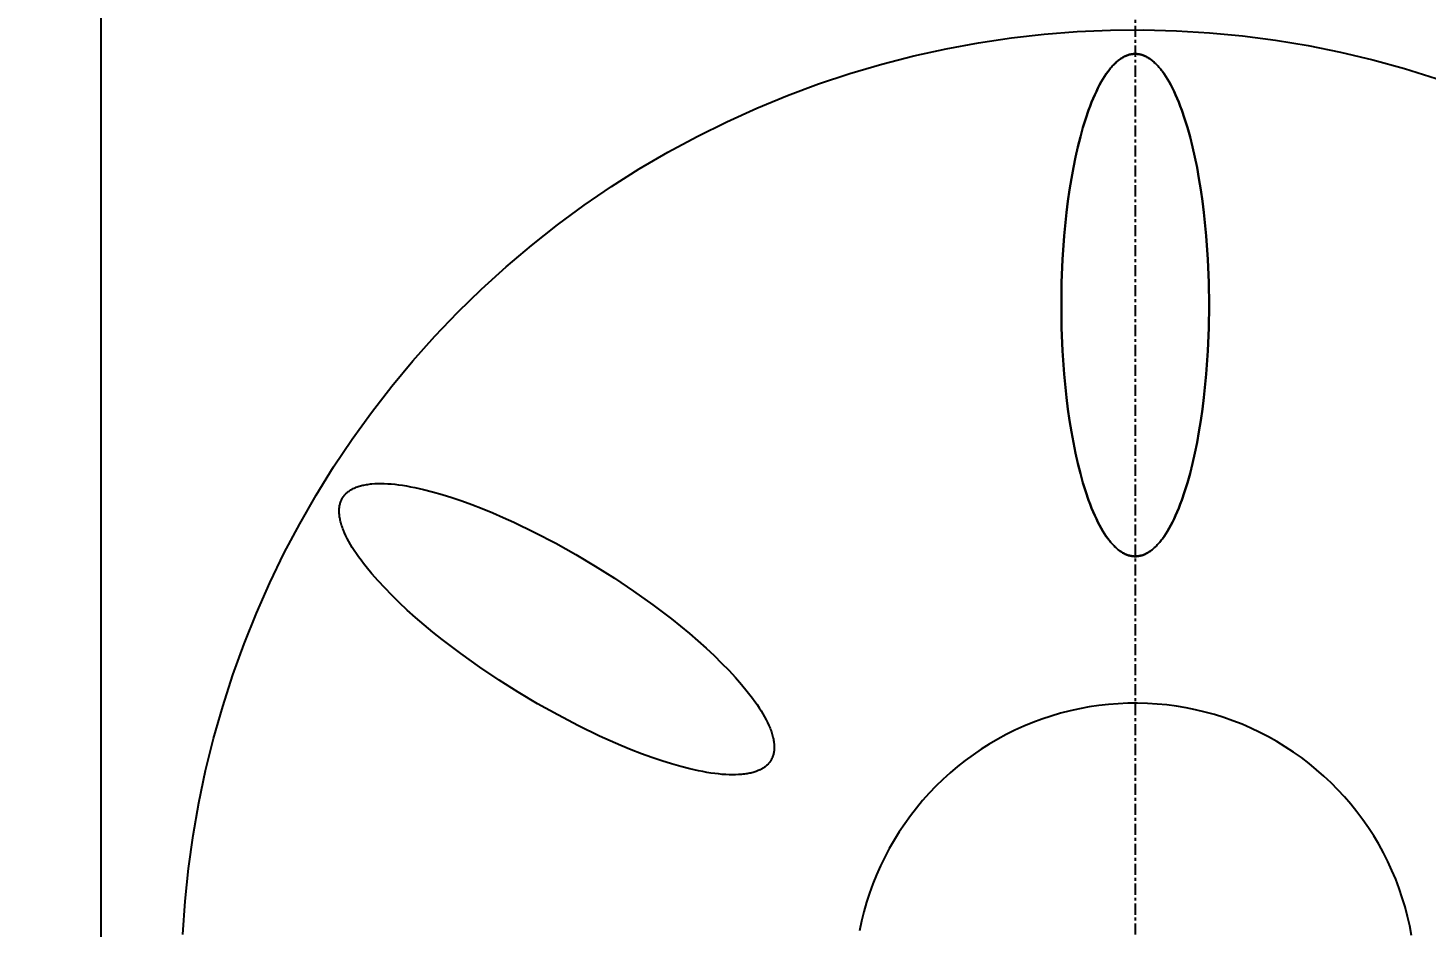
# Model space of a CAD drawing. Header units: millimetres. Extents: x 2219 to 3269, y 1238 to 2723.
# Drawn here: x 2896.67 to 2943.99, y 1683.75 to 1714.17 of the extents above; entities that cross this region are included whole.
import ezdxf

# ---------------------------------------------------------------- set-up
doc = ezdxf.new("R2010")
doc.units = ezdxf.units.MM
doc.linetypes.add('CENTER', pattern=[0.6, 0.375, -0.075, 0.075, -0.075])
for name, color, linetype in [('CEN2', 1, 'Continuous'), ('DIM2', 3, 'Continuous'), ('main', 7, 'Continuous')]:
    doc.layers.add(name, color=color, linetype=linetype)
doc.styles.get("Standard").update_dxf_attribs({"font": 'arial.ttf'})
doc.dimstyles.new('ISO-25', dxfattribs={"dimtxt": 2.5, "dimasz": 2.5, "dimexe": 1.25, "dimexo": 0.625, "dimtad": 1, "dimtxsty": 'Standard', "dimcen": 2.5, "dimadec": 0, "dimazin": 0, "dimtfac": 1, "dimtmove": 0, "dimatfit": 3, "dimfxl": 1, "dimarcsym": 0})

# ---------------------------------------------------------------- blocks, each defined once
blk = doc.blocks.new('*D37')
at = {"layer": 'Defpoints', "color": 0, "transparency": 16777216}
for p in [(2899.15, 1735.823), (2867.06, 1645.823), (2902.15, 1645.823)]:
    blk.add_point(p, dxfattribs=at)
at = {"layer": 'DIM2', "color": 0, "lineweight": -2, "transparency": 16777216}
for p, q in [((2898.525, 1735.823), (2865.81, 1735.823)), ((2867.06, 1723.823), (2867.06, 1657.823)), ((2901.525, 1645.823), (2865.81, 1645.823))]:
    blk.add_line(p, q, dxfattribs=at)
at = {"layer": 'DIM2', "color": 0, "transparency": 16777216}
for points in [[(2865.06, 1723.823), (2869.06, 1723.823), (2867.06, 1735.823)], [(2865.06, 1657.823), (2869.06, 1657.823), (2867.06, 1645.823)]]:
    blk.add_solid(points, dxfattribs=at)
at = {"layer": 'DIM2', "color": 0, "transparency": 16777216, "insert": (2854.401, 1690.823), "char_height": 15, "attachment_point": 5, "rotation": 90}
blk.add_mtext('90', dxfattribs=at)

msp = doc.modelspace()

# ---------------------------------------------------------------- linework, layer by layer
at = {"layer": 'CEN2', "linetype": 'CENTER'}
msp.add_line((2934.15, 1743.942), (2934.15, 1621.343), dxfattribs=at)
at = {"layer": 'main'}
for p, q in [((2899.15, 1648.823), (2899.15, 1735.823)), ((2929.959, 1713.831), (2931.072, 1713.957)), ((2931.072, 1713.957), (2932.19, 1714.044)), ((2932.19, 1714.044), (2933.309, 1714.093)), ((2933.309, 1714.093), (2934.43, 1714.103)), ((2934.43, 1714.103), (2935.55, 1714.074)), ((2935.55, 1714.074), (2936.668, 1714.006)), ((2936.668, 1714.006), (2937.784, 1713.899)), ((2927.749, 1713.463), (2928.851, 1713.666)), ((2928.851, 1713.666), (2929.959, 1713.831)), ((2937.784, 1713.899), (2938.895, 1713.753)), ((2938.895, 1713.753), (2940, 1713.57)), ((2940, 1713.57), (2941.098, 1713.347)), ((2925.569, 1712.943), (2926.654, 1713.222)), ((2926.654, 1713.222), (2927.749, 1713.463)), ((2933.491, 1712.989), (2933.52, 1713.015)), ((2933.52, 1713.015), (2933.491, 1712.989)), ((2933.52, 1713.015), (2933.549, 1713.04)), ((2933.549, 1713.04), (2933.52, 1713.015)), ((2933.549, 1713.04), (2933.578, 1713.064)), ((2933.578, 1713.064), (2933.549, 1713.04)), ((2933.578, 1713.064), (2933.608, 1713.087)), ((2933.608, 1713.087), (2933.578, 1713.064)), ((2933.608, 1713.087), (2933.637, 1713.108)), ((2933.637, 1713.108), (2933.608, 1713.087)), ((2933.637, 1713.108), (2933.666, 1713.128)), ((2933.666, 1713.128), (2933.637, 1713.108)), ((2933.666, 1713.128), (2933.695, 1713.147)), ((2933.695, 1713.147), (2933.666, 1713.128)), ((2933.695, 1713.147), (2933.724, 1713.165)), ((2933.724, 1713.165), (2933.695, 1713.147)), ((2933.724, 1713.165), (2933.753, 1713.181)), ((2933.753, 1713.181), (2933.724, 1713.165)), ((2933.753, 1713.181), (2933.782, 1713.196)), ((2933.782, 1713.196), (2933.753, 1713.181)), ((2933.782, 1713.196), (2933.811, 1713.21)), ((2933.811, 1713.21), (2933.782, 1713.196)), ((2933.811, 1713.21), (2933.839, 1713.223)), ((2933.839, 1713.223), (2933.811, 1713.21)), ((2933.839, 1713.223), (2933.868, 1713.235)), ((2933.868, 1713.235), (2933.839, 1713.223)), ((2933.868, 1713.235), (2933.897, 1713.245)), ((2933.897, 1713.245), (2933.868, 1713.235)), ((2933.897, 1713.245), (2933.925, 1713.255)), ((2933.925, 1713.255), (2933.897, 1713.245)), ((2933.925, 1713.255), (2933.954, 1713.263)), ((2933.954, 1713.263), (2933.925, 1713.255)), ((2933.954, 1713.263), (2933.982, 1713.27)), ((2933.982, 1713.27), (2933.954, 1713.263)), ((2933.982, 1713.27), (2934.01, 1713.276)), ((2934.01, 1713.276), (2933.982, 1713.27)), ((2934.01, 1713.276), (2934.038, 1713.281)), ((2934.038, 1713.281), (2934.01, 1713.276)), ((2934.038, 1713.281), (2934.066, 1713.284)), ((2934.066, 1713.284), (2934.038, 1713.281)), ((2934.066, 1713.284), (2934.094, 1713.287)), ((2934.094, 1713.287), (2934.066, 1713.284)), ((2934.094, 1713.287), (2934.122, 1713.289)), ((2934.122, 1713.289), (2934.094, 1713.287)), ((2934.122, 1713.289), (2934.15, 1713.289)), ((2934.15, 1713.289), (2934.122, 1713.289)), ((2934.15, 1713.289), (2934.177, 1713.289)), ((2934.177, 1713.289), (2934.15, 1713.289)), ((2934.177, 1713.289), (2934.205, 1713.287)), ((2934.205, 1713.287), (2934.177, 1713.289)), ((2934.205, 1713.287), (2934.233, 1713.284)), ((2934.233, 1713.284), (2934.205, 1713.287)), ((2934.233, 1713.284), (2934.261, 1713.281)), ((2934.261, 1713.281), (2934.233, 1713.284)), ((2934.261, 1713.281), (2934.289, 1713.276)), ((2934.289, 1713.276), (2934.261, 1713.281)), ((2934.289, 1713.276), (2934.318, 1713.27)), ((2934.318, 1713.27), (2934.289, 1713.276)), ((2934.318, 1713.27), (2934.346, 1713.263)), ((2934.346, 1713.263), (2934.318, 1713.27)), ((2934.346, 1713.263), (2934.374, 1713.255)), ((2934.374, 1713.255), (2934.346, 1713.263)), ((2934.374, 1713.255), (2934.403, 1713.245)), ((2934.403, 1713.245), (2934.374, 1713.255)), ((2934.403, 1713.245), (2934.432, 1713.235)), ((2934.432, 1713.235), (2934.403, 1713.245)), ((2934.432, 1713.235), (2934.46, 1713.223)), ((2934.46, 1713.223), (2934.432, 1713.235)), ((2934.46, 1713.223), (2934.489, 1713.21)), ((2934.489, 1713.21), (2934.46, 1713.223)), ((2934.489, 1713.21), (2934.518, 1713.196)), ((2934.518, 1713.196), (2934.489, 1713.21)), ((2934.518, 1713.196), (2934.547, 1713.181)), ((2934.547, 1713.181), (2934.518, 1713.196)), ((2934.547, 1713.181), (2934.576, 1713.165)), ((2934.576, 1713.165), (2934.547, 1713.181)), ((2934.576, 1713.165), (2934.605, 1713.147)), ((2934.605, 1713.147), (2934.576, 1713.165)), ((2934.605, 1713.147), (2934.634, 1713.128)), ((2934.634, 1713.128), (2934.605, 1713.147)), ((2934.634, 1713.128), (2934.663, 1713.108)), ((2934.663, 1713.108), (2934.634, 1713.128)), ((2934.663, 1713.108), (2934.692, 1713.087)), ((2934.692, 1713.087), (2934.663, 1713.108)), ((2934.692, 1713.087), (2934.721, 1713.064)), ((2934.721, 1713.064), (2934.692, 1713.087)), ((2934.721, 1713.064), (2934.75, 1713.04)), ((2934.75, 1713.04), (2934.721, 1713.064)), ((2934.75, 1713.04), (2934.779, 1713.015)), ((2934.779, 1713.015), (2934.75, 1713.04)), ((2934.779, 1713.015), (2934.808, 1712.989)), ((2934.808, 1712.989), (2934.779, 1713.015)), ((2941.098, 1713.347), (2942.188, 1713.087)), ((2942.188, 1713.087), (2943.269, 1712.789)), ((2923.431, 1712.272), (2924.494, 1712.626)), ((2924.494, 1712.626), (2925.569, 1712.943)), ((2933.115, 1712.526), (2933.172, 1712.612)), ((2933.172, 1712.612), (2933.115, 1712.526)), ((2933.172, 1712.612), (2933.23, 1712.692)), ((2933.23, 1712.692), (2933.172, 1712.612)), ((2933.23, 1712.692), (2933.258, 1712.73)), ((2933.258, 1712.73), (2933.23, 1712.692)), ((2933.258, 1712.73), (2933.287, 1712.767)), ((2933.287, 1712.767), (2933.258, 1712.73)), ((2933.287, 1712.767), (2933.316, 1712.803)), ((2933.316, 1712.803), (2933.287, 1712.767)), ((2933.316, 1712.803), (2933.345, 1712.837)), ((2933.345, 1712.837), (2933.316, 1712.803)), ((2933.345, 1712.837), (2933.374, 1712.87)), ((2933.374, 1712.87), (2933.345, 1712.837)), ((2933.374, 1712.87), (2933.404, 1712.902)), ((2933.404, 1712.902), (2933.374, 1712.87)), ((2933.404, 1712.902), (2933.433, 1712.932)), ((2933.433, 1712.932), (2933.404, 1712.902)), ((2933.433, 1712.932), (2933.462, 1712.961)), ((2933.462, 1712.961), (2933.433, 1712.932)), ((2933.462, 1712.961), (2933.491, 1712.989)), ((2933.491, 1712.989), (2933.462, 1712.961)), ((2934.808, 1712.989), (2934.838, 1712.961)), ((2934.838, 1712.961), (2934.808, 1712.989)), ((2934.838, 1712.961), (2934.867, 1712.932)), ((2934.867, 1712.932), (2934.838, 1712.961)), ((2934.867, 1712.932), (2934.896, 1712.902)), ((2934.896, 1712.902), (2934.867, 1712.932)), ((2934.896, 1712.902), (2934.925, 1712.87)), ((2934.925, 1712.87), (2934.896, 1712.902)), ((2934.925, 1712.87), (2934.954, 1712.837)), ((2934.954, 1712.837), (2934.925, 1712.87)), ((2934.954, 1712.837), (2934.983, 1712.803)), ((2934.983, 1712.803), (2934.954, 1712.837)), ((2934.983, 1712.803), (2935.012, 1712.767)), ((2935.012, 1712.767), (2934.983, 1712.803)), ((2935.012, 1712.767), (2935.041, 1712.73)), ((2935.041, 1712.73), (2935.012, 1712.767)), ((2935.041, 1712.73), (2935.07, 1712.692)), ((2935.07, 1712.692), (2935.041, 1712.73)), ((2935.07, 1712.692), (2935.128, 1712.612)), ((2935.128, 1712.612), (2935.07, 1712.692)), ((2935.128, 1712.612), (2935.185, 1712.526)), ((2935.185, 1712.526), (2935.128, 1712.612)), ((2943.269, 1712.789), (2944.338, 1712.454)), ((2922.381, 1711.882), (2923.431, 1712.272)), ((2932.836, 1712.02), (2932.89, 1712.132)), ((2932.89, 1712.132), (2932.836, 1712.02)), ((2932.89, 1712.132), (2932.946, 1712.238)), ((2932.946, 1712.238), (2932.89, 1712.132)), ((2932.946, 1712.238), (2933.002, 1712.339)), ((2933.002, 1712.339), (2932.946, 1712.238)), ((2933.002, 1712.339), (2933.058, 1712.436)), ((2933.058, 1712.436), (2933.002, 1712.339)), ((2933.058, 1712.436), (2933.115, 1712.526)), ((2933.115, 1712.526), (2933.058, 1712.436)), ((2935.185, 1712.526), (2935.242, 1712.436)), ((2935.242, 1712.436), (2935.185, 1712.526)), ((2935.242, 1712.436), (2935.298, 1712.339)), ((2935.298, 1712.339), (2935.242, 1712.436)), ((2935.298, 1712.339), (2935.354, 1712.238)), ((2935.354, 1712.238), (2935.298, 1712.339)), ((2935.354, 1712.238), (2935.409, 1712.132)), ((2935.409, 1712.132), (2935.354, 1712.238)), ((2935.409, 1712.132), (2935.464, 1712.02)), ((2935.464, 1712.02), (2935.409, 1712.132)), ((2921.344, 1711.455), (2922.381, 1711.882)), ((2932.625, 1711.524), (2932.676, 1711.655)), ((2932.676, 1711.655), (2932.625, 1711.524)), ((2932.676, 1711.655), (2932.729, 1711.782)), ((2932.729, 1711.782), (2932.676, 1711.655)), ((2932.729, 1711.782), (2932.782, 1711.903)), ((2932.782, 1711.903), (2932.729, 1711.782)), ((2932.782, 1711.903), (2932.836, 1712.02)), ((2932.836, 1712.02), (2932.782, 1711.903)), ((2935.464, 1712.02), (2935.518, 1711.903)), ((2935.518, 1711.903), (2935.464, 1712.02)), ((2935.518, 1711.903), (2935.571, 1711.782)), ((2935.571, 1711.782), (2935.518, 1711.903)), ((2935.571, 1711.782), (2935.623, 1711.655)), ((2935.623, 1711.655), (2935.571, 1711.782)), ((2935.623, 1711.655), (2935.675, 1711.524)), ((2935.675, 1711.524), (2935.623, 1711.655)), ((2920.324, 1710.993), (2921.344, 1711.455)), ((2932.476, 1711.102), (2932.574, 1711.388)), ((2932.574, 1711.388), (2932.476, 1711.102)), ((2932.574, 1711.388), (2932.625, 1711.524)), ((2932.625, 1711.524), (2932.574, 1711.388)), ((2935.675, 1711.524), (2935.726, 1711.388)), ((2935.726, 1711.388), (2935.675, 1711.524)), ((2935.726, 1711.388), (2935.824, 1711.102)), ((2935.824, 1711.102), (2935.726, 1711.388)), ((2919.32, 1710.496), (2920.324, 1710.993)), ((2932.293, 1710.48), (2932.382, 1710.799)), ((2932.382, 1710.799), (2932.293, 1710.48)), ((2932.382, 1710.799), (2932.476, 1711.102)), ((2932.476, 1711.102), (2932.382, 1710.799)), ((2935.824, 1711.102), (2935.918, 1710.799)), ((2935.918, 1710.799), (2935.824, 1711.102)), ((2935.918, 1710.799), (2936.007, 1710.48)), ((2936.007, 1710.48), (2935.918, 1710.799)), ((2918.333, 1709.964), (2919.32, 1710.496)), ((2932.209, 1710.147), (2932.293, 1710.48)), ((2932.293, 1710.48), (2932.209, 1710.147)), ((2936.007, 1710.48), (2936.091, 1710.147)), ((2936.091, 1710.147), (2936.007, 1710.48)), ((2917.366, 1709.398), (2918.333, 1709.964)), ((2932.057, 1709.44), (2932.13, 1709.799)), ((2932.13, 1709.799), (2932.057, 1709.44)), ((2932.13, 1709.799), (2932.209, 1710.147)), ((2932.209, 1710.147), (2932.13, 1709.799)), ((2936.091, 1710.147), (2936.169, 1709.799)), ((2936.169, 1709.799), (2936.091, 1710.147)), ((2936.169, 1709.799), (2936.242, 1709.44)), ((2936.242, 1709.44), (2936.169, 1709.799)), ((2916.419, 1708.799), (2917.366, 1709.398)), ((2931.99, 1709.071), (2932.057, 1709.44)), ((2932.057, 1709.44), (2931.99, 1709.071)), ((2936.242, 1709.44), (2936.309, 1709.071)), ((2936.309, 1709.071), (2936.242, 1709.44)), ((2915.494, 1708.167), (2916.419, 1708.799)), ((2931.929, 1708.693), (2931.99, 1709.071)), ((2931.99, 1709.071), (2931.929, 1708.693)), ((2936.309, 1709.071), (2936.37, 1708.693)), ((2936.37, 1708.693), (2936.309, 1709.071)), ((2931.825, 1707.918), (2931.874, 1708.308)), ((2931.874, 1708.308), (2931.825, 1707.918)), ((2931.874, 1708.308), (2931.929, 1708.693)), ((2931.929, 1708.693), (2931.874, 1708.308)), ((2936.37, 1708.693), (2936.425, 1708.308)), ((2936.425, 1708.308), (2936.37, 1708.693)), ((2936.425, 1708.308), (2936.474, 1707.918)), ((2936.474, 1707.918), (2936.425, 1708.308)), ((2914.591, 1707.504), (2915.494, 1708.167)), ((2931.746, 1707.128), (2931.825, 1707.918)), ((2931.825, 1707.918), (2931.746, 1707.128)), ((2936.474, 1707.918), (2936.553, 1707.128)), ((2936.553, 1707.128), (2936.474, 1707.918)), ((2913.711, 1706.809), (2914.591, 1707.504)), ((2931.691, 1706.336), (2931.746, 1707.128)), ((2931.746, 1707.128), (2931.691, 1706.336)), ((2936.553, 1707.128), (2936.608, 1706.336)), ((2936.608, 1706.336), (2936.553, 1707.128)), ((2912.856, 1706.085), (2913.711, 1706.809)), ((2912.027, 1705.331), (2912.856, 1706.085)), ((2931.66, 1705.553), (2931.691, 1706.336)), ((2931.691, 1706.336), (2931.66, 1705.553)), ((2936.608, 1706.336), (2936.64, 1705.553)), ((2936.64, 1705.553), (2936.608, 1706.336)), ((2931.65, 1704.789), (2931.66, 1705.553)), ((2931.66, 1705.553), (2931.65, 1704.789)), ((2936.64, 1705.553), (2936.65, 1704.789)), ((2936.65, 1704.789), (2936.64, 1705.553)), ((2911.224, 1704.549), (2912.027, 1705.331)), ((2910.449, 1703.74), (2911.224, 1704.549)), ((2931.66, 1704.025), (2931.65, 1704.789)), ((2931.65, 1704.789), (2931.66, 1704.025)), ((2936.65, 1704.789), (2936.64, 1704.025)), ((2936.64, 1704.025), (2936.65, 1704.789)), ((2931.691, 1703.242), (2931.66, 1704.025)), ((2931.66, 1704.025), (2931.691, 1703.242)), ((2936.64, 1704.025), (2936.608, 1703.242)), ((2936.608, 1703.242), (2936.64, 1704.025)), ((2909.703, 1702.904), (2910.449, 1703.74)), ((2931.746, 1702.45), (2931.691, 1703.242)), ((2931.691, 1703.242), (2931.746, 1702.45)), ((2936.608, 1703.242), (2936.553, 1702.45)), ((2936.553, 1702.45), (2936.608, 1703.242)), ((2908.986, 1702.043), (2909.703, 1702.904)), ((2931.825, 1701.66), (2931.746, 1702.45)), ((2931.746, 1702.45), (2931.825, 1701.66)), ((2936.553, 1702.45), (2936.474, 1701.66)), ((2936.474, 1701.66), (2936.553, 1702.45)), ((2908.299, 1701.157), (2908.986, 1702.043)), ((2931.874, 1701.27), (2931.825, 1701.66)), ((2931.825, 1701.66), (2931.874, 1701.27)), ((2936.474, 1701.66), (2936.425, 1701.27)), ((2936.425, 1701.27), (2936.474, 1701.66)), ((2931.929, 1700.885), (2931.874, 1701.27)), ((2931.874, 1701.27), (2931.929, 1700.885)), ((2936.425, 1701.27), (2936.37, 1700.885)), ((2936.37, 1700.885), (2936.425, 1701.27)), ((2907.644, 1700.249), (2908.299, 1701.157)), ((2931.99, 1700.507), (2931.929, 1700.885)), ((2931.929, 1700.885), (2931.99, 1700.507)), ((2936.37, 1700.885), (2936.309, 1700.507)), ((2936.309, 1700.507), (2936.37, 1700.885)), ((2907.02, 1699.318), (2907.644, 1700.249)), ((2932.057, 1700.138), (2931.99, 1700.507)), ((2931.99, 1700.507), (2932.057, 1700.138)), ((2936.309, 1700.507), (2936.242, 1700.138)), ((2936.242, 1700.138), (2936.309, 1700.507)), ((2932.13, 1699.779), (2932.057, 1700.138)), ((2932.057, 1700.138), (2932.13, 1699.779)), ((2932.209, 1699.431), (2932.13, 1699.779)), ((2932.13, 1699.779), (2932.209, 1699.431)), ((2936.169, 1699.779), (2936.091, 1699.431)), ((2936.091, 1699.431), (2936.169, 1699.779)), ((2936.242, 1700.138), (2936.169, 1699.779)), ((2936.169, 1699.779), (2936.242, 1700.138)), ((2906.43, 1698.365), (2907.02, 1699.318)), ((2932.293, 1699.098), (2932.209, 1699.431)), ((2932.209, 1699.431), (2932.293, 1699.098)), ((2936.091, 1699.431), (2936.007, 1699.098)), ((2936.007, 1699.098), (2936.091, 1699.431)), ((2932.382, 1698.779), (2932.293, 1699.098)), ((2932.293, 1699.098), (2932.382, 1698.779)), ((2936.007, 1699.098), (2935.918, 1698.779)), ((2935.918, 1698.779), (2936.007, 1699.098)), ((2905.872, 1697.393), (2906.43, 1698.365)), ((2907.355, 1698.316), (2907.371, 1698.338)), ((2907.371, 1698.338), (2907.389, 1698.36)), ((2907.389, 1698.36), (2907.408, 1698.382)), ((2907.408, 1698.382), (2907.428, 1698.403)), ((2907.428, 1698.403), (2907.449, 1698.423)), ((2907.449, 1698.423), (2907.471, 1698.443)), ((2907.471, 1698.443), (2907.493, 1698.463)), ((2907.493, 1698.463), (2907.517, 1698.482)), ((2907.517, 1698.482), (2907.542, 1698.5)), ((2907.542, 1698.5), (2907.568, 1698.518)), ((2907.568, 1698.518), (2907.595, 1698.535)), ((2907.595, 1698.535), (2907.623, 1698.552)), ((2907.623, 1698.552), (2907.652, 1698.568)), ((2907.652, 1698.568), (2907.683, 1698.583)), ((2907.683, 1698.583), (2907.714, 1698.598)), ((2907.714, 1698.598), (2907.746, 1698.612)), ((2907.746, 1698.612), (2907.78, 1698.626)), ((2907.78, 1698.626), (2907.814, 1698.639)), ((2907.814, 1698.639), (2907.85, 1698.651)), ((2907.85, 1698.651), (2907.886, 1698.663)), ((2907.886, 1698.663), (2907.924, 1698.674)), ((2907.924, 1698.674), (2907.963, 1698.685)), ((2907.963, 1698.685), (2908.003, 1698.694)), ((2908.003, 1698.694), (2908.044, 1698.703)), ((2908.044, 1698.703), (2908.086, 1698.712)), ((2908.086, 1698.712), (2908.13, 1698.719)), ((2908.13, 1698.719), (2908.174, 1698.726)), ((2908.174, 1698.726), (2908.219, 1698.732)), ((2908.219, 1698.732), (2908.266, 1698.738)), ((2908.266, 1698.738), (2908.314, 1698.742)), ((2908.314, 1698.742), (2908.412, 1698.749)), ((2908.412, 1698.749), (2908.515, 1698.753)), ((2908.515, 1698.753), (2908.622, 1698.754)), ((2908.622, 1698.754), (2908.733, 1698.752)), ((2908.733, 1698.752), (2908.849, 1698.747)), ((2908.849, 1698.747), (2908.969, 1698.738)), ((2908.969, 1698.738), (2909.092, 1698.727)), ((2909.092, 1698.727), (2909.22, 1698.712)), ((2909.22, 1698.712), (2909.352, 1698.694)), ((2909.352, 1698.694), (2909.487, 1698.672)), ((2909.487, 1698.672), (2909.626, 1698.647)), ((2909.626, 1698.647), (2909.768, 1698.619)), ((2909.768, 1698.619), (2910.063, 1698.554)), ((2910.063, 1698.554), (2910.37, 1698.475)), ((2910.37, 1698.475), (2910.689, 1698.385)), ((2910.689, 1698.385), (2911.017, 1698.282)), ((2932.476, 1698.476), (2932.382, 1698.779)), ((2932.382, 1698.779), (2932.476, 1698.476)), ((2932.574, 1698.19), (2932.476, 1698.476)), ((2932.476, 1698.476), (2932.574, 1698.19)), ((2935.824, 1698.476), (2935.726, 1698.19)), ((2935.726, 1698.19), (2935.824, 1698.476)), ((2935.918, 1698.779), (2935.824, 1698.476)), ((2935.824, 1698.476), (2935.918, 1698.779)), ((2907.207, 1697.842), (2907.208, 1697.875)), ((2907.208, 1697.875), (2907.21, 1697.907)), ((2907.21, 1697.907), (2907.213, 1697.939)), ((2907.213, 1697.939), (2907.218, 1697.971)), ((2907.218, 1697.971), (2907.223, 1698.001)), ((2907.223, 1698.001), (2907.229, 1698.031)), ((2907.229, 1698.031), (2907.236, 1698.06)), ((2907.236, 1698.06), (2907.244, 1698.089)), ((2907.244, 1698.089), (2907.252, 1698.117)), ((2907.252, 1698.117), (2907.262, 1698.144)), ((2907.262, 1698.144), (2907.273, 1698.17)), ((2907.273, 1698.17), (2907.284, 1698.196)), ((2907.284, 1698.196), (2907.297, 1698.221)), ((2907.297, 1698.221), (2907.31, 1698.246)), ((2907.31, 1698.246), (2907.324, 1698.27)), ((2907.324, 1698.27), (2907.339, 1698.293)), ((2907.339, 1698.293), (2907.355, 1698.316)), ((2911.017, 1698.282), (2911.354, 1698.167)), ((2911.354, 1698.167), (2911.699, 1698.042)), ((2911.699, 1698.042), (2912.049, 1697.906)), ((2912.049, 1697.906), (2912.403, 1697.761)), ((2932.625, 1698.054), (2932.574, 1698.19)), ((2932.574, 1698.19), (2932.625, 1698.054)), ((2932.676, 1697.923), (2932.625, 1698.054)), ((2932.625, 1698.054), (2932.676, 1697.923)), ((2932.729, 1697.796), (2932.676, 1697.923)), ((2932.676, 1697.923), (2932.729, 1697.796)), ((2935.623, 1697.923), (2935.571, 1697.796)), ((2935.571, 1697.796), (2935.623, 1697.923)), ((2935.675, 1698.054), (2935.623, 1697.923)), ((2935.623, 1697.923), (2935.675, 1698.054)), ((2935.726, 1698.19), (2935.675, 1698.054)), ((2935.675, 1698.054), (2935.726, 1698.19)), ((2905.349, 1696.403), (2905.872, 1697.393)), ((2907.207, 1697.808), (2907.207, 1697.842)), ((2907.208, 1697.773), (2907.207, 1697.808)), ((2907.21, 1697.738), (2907.208, 1697.773)), ((2907.213, 1697.702), (2907.21, 1697.738)), ((2907.217, 1697.665), (2907.213, 1697.702)), ((2907.222, 1697.628), (2907.217, 1697.665)), ((2907.228, 1697.59), (2907.222, 1697.628)), ((2907.236, 1697.551), (2907.228, 1697.59)), ((2907.244, 1697.512), (2907.236, 1697.551)), ((2907.253, 1697.472), (2907.244, 1697.512)), ((2907.264, 1697.431), (2907.253, 1697.472)), ((2907.276, 1697.39), (2907.264, 1697.431)), ((2907.289, 1697.348), (2907.276, 1697.39)), ((2912.403, 1697.761), (2912.76, 1697.606)), ((2912.76, 1697.606), (2913.118, 1697.444)), ((2913.118, 1697.444), (2913.833, 1697.098)), ((2932.782, 1697.675), (2932.729, 1697.796)), ((2932.729, 1697.796), (2932.782, 1697.675)), ((2932.836, 1697.558), (2932.782, 1697.675)), ((2932.782, 1697.675), (2932.836, 1697.558)), ((2932.89, 1697.446), (2932.836, 1697.558)), ((2932.836, 1697.558), (2932.89, 1697.446)), ((2932.946, 1697.34), (2932.89, 1697.446)), ((2932.89, 1697.446), (2932.946, 1697.34)), ((2935.409, 1697.446), (2935.354, 1697.34)), ((2935.354, 1697.34), (2935.409, 1697.446)), ((2935.464, 1697.558), (2935.409, 1697.446)), ((2935.409, 1697.446), (2935.464, 1697.558)), ((2935.518, 1697.675), (2935.464, 1697.558)), ((2935.464, 1697.558), (2935.518, 1697.675)), ((2935.571, 1697.796), (2935.518, 1697.675)), ((2935.518, 1697.675), (2935.571, 1697.796)), ((2907.303, 1697.305), (2907.289, 1697.348)), ((2907.318, 1697.262), (2907.303, 1697.305)), ((2907.334, 1697.218), (2907.318, 1697.262)), ((2907.352, 1697.173), (2907.334, 1697.218)), ((2907.39, 1697.082), (2907.352, 1697.173)), ((2907.433, 1696.989), (2907.39, 1697.082)), ((2907.481, 1696.893), (2907.433, 1696.989)), ((2913.833, 1697.098), (2914.537, 1696.731)), ((2933.002, 1697.239), (2932.946, 1697.34)), ((2932.946, 1697.34), (2933.002, 1697.239)), ((2933.058, 1697.143), (2933.002, 1697.239)), ((2933.002, 1697.239), (2933.058, 1697.143)), ((2933.115, 1697.052), (2933.058, 1697.143)), ((2933.058, 1697.143), (2933.115, 1697.052)), ((2933.172, 1696.966), (2933.115, 1697.052)), ((2933.115, 1697.052), (2933.172, 1696.966)), ((2933.23, 1696.886), (2933.172, 1696.966)), ((2933.172, 1696.966), (2933.23, 1696.886)), ((2935.128, 1696.966), (2935.07, 1696.886)), ((2935.07, 1696.886), (2935.128, 1696.966)), ((2935.185, 1697.052), (2935.128, 1696.966)), ((2935.128, 1696.966), (2935.185, 1697.052)), ((2935.242, 1697.143), (2935.185, 1697.052)), ((2935.185, 1697.052), (2935.242, 1697.143)), ((2935.298, 1697.239), (2935.242, 1697.143)), ((2935.242, 1697.143), (2935.298, 1697.239)), ((2935.354, 1697.34), (2935.298, 1697.239)), ((2935.298, 1697.239), (2935.354, 1697.34)), ((2907.533, 1696.794), (2907.481, 1696.893)), ((2907.59, 1696.694), (2907.533, 1696.794)), ((2907.652, 1696.591), (2907.59, 1696.694)), ((2907.719, 1696.486), (2907.652, 1696.591)), ((2907.79, 1696.379), (2907.719, 1696.486)), ((2914.537, 1696.731), (2915.221, 1696.349)), ((2933.258, 1696.848), (2933.23, 1696.886)), ((2933.23, 1696.886), (2933.258, 1696.848)), ((2933.287, 1696.811), (2933.258, 1696.848)), ((2933.258, 1696.848), (2933.287, 1696.811)), ((2933.316, 1696.775), (2933.287, 1696.811)), ((2933.287, 1696.811), (2933.316, 1696.775)), ((2933.345, 1696.741), (2933.316, 1696.775)), ((2933.316, 1696.775), (2933.345, 1696.741)), ((2933.374, 1696.708), (2933.345, 1696.741)), ((2933.345, 1696.741), (2933.374, 1696.708)), ((2933.404, 1696.676), (2933.374, 1696.708)), ((2933.374, 1696.708), (2933.404, 1696.676)), ((2933.433, 1696.646), (2933.404, 1696.676)), ((2933.404, 1696.676), (2933.433, 1696.646)), ((2933.462, 1696.617), (2933.433, 1696.646)), ((2933.433, 1696.646), (2933.462, 1696.617)), ((2933.491, 1696.589), (2933.462, 1696.617)), ((2933.462, 1696.617), (2933.491, 1696.589)), ((2933.52, 1696.563), (2933.491, 1696.589)), ((2933.491, 1696.589), (2933.52, 1696.563)), ((2933.549, 1696.538), (2933.52, 1696.563)), ((2933.52, 1696.563), (2933.549, 1696.538)), ((2933.578, 1696.514), (2933.549, 1696.538)), ((2933.549, 1696.538), (2933.578, 1696.514)), ((2933.608, 1696.491), (2933.578, 1696.514)), ((2933.578, 1696.514), (2933.608, 1696.491)), ((2933.637, 1696.47), (2933.608, 1696.491)), ((2933.608, 1696.491), (2933.637, 1696.47)), ((2933.666, 1696.45), (2933.637, 1696.47)), ((2933.637, 1696.47), (2933.666, 1696.45)), ((2933.695, 1696.431), (2933.666, 1696.45)), ((2933.666, 1696.45), (2933.695, 1696.431)), ((2934.634, 1696.45), (2934.605, 1696.431)), ((2934.605, 1696.431), (2934.634, 1696.45)), ((2934.663, 1696.47), (2934.634, 1696.45)), ((2934.634, 1696.45), (2934.663, 1696.47)), ((2934.692, 1696.491), (2934.663, 1696.47)), ((2934.663, 1696.47), (2934.692, 1696.491)), ((2934.721, 1696.514), (2934.692, 1696.491)), ((2934.692, 1696.491), (2934.721, 1696.514)), ((2934.75, 1696.538), (2934.721, 1696.514)), ((2934.721, 1696.514), (2934.75, 1696.538)), ((2934.779, 1696.563), (2934.75, 1696.538)), ((2934.75, 1696.538), (2934.779, 1696.563)), ((2934.808, 1696.589), (2934.779, 1696.563)), ((2934.779, 1696.563), (2934.808, 1696.589)), ((2934.838, 1696.617), (2934.808, 1696.589)), ((2934.808, 1696.589), (2934.838, 1696.617)), ((2934.867, 1696.646), (2934.838, 1696.617)), ((2934.838, 1696.617), (2934.867, 1696.646)), ((2934.896, 1696.676), (2934.867, 1696.646)), ((2934.867, 1696.646), (2934.896, 1696.676)), ((2934.925, 1696.708), (2934.896, 1696.676)), ((2934.896, 1696.676), (2934.925, 1696.708)), ((2934.954, 1696.741), (2934.925, 1696.708)), ((2934.925, 1696.708), (2934.954, 1696.741)), ((2934.983, 1696.775), (2934.954, 1696.741)), ((2934.954, 1696.741), (2934.983, 1696.775)), ((2935.012, 1696.811), (2934.983, 1696.775)), ((2934.983, 1696.775), (2935.012, 1696.811)), ((2935.041, 1696.848), (2935.012, 1696.811)), ((2935.012, 1696.811), (2935.041, 1696.848)), ((2935.07, 1696.886), (2935.041, 1696.848)), ((2935.041, 1696.848), (2935.07, 1696.886)), ((2904.86, 1695.394), (2905.349, 1696.403)), ((2907.866, 1696.27), (2907.79, 1696.379)), ((2907.946, 1696.159), (2907.866, 1696.27)), ((2908.031, 1696.047), (2907.946, 1696.159)), ((2908.121, 1695.933), (2908.031, 1696.047)), ((2915.221, 1696.349), (2915.877, 1695.958)), ((2933.724, 1696.413), (2933.695, 1696.431)), ((2933.695, 1696.431), (2933.724, 1696.413)), ((2933.753, 1696.397), (2933.724, 1696.413)), ((2933.724, 1696.413), (2933.753, 1696.397)), ((2933.782, 1696.382), (2933.753, 1696.397)), ((2933.753, 1696.397), (2933.782, 1696.382)), ((2933.811, 1696.368), (2933.782, 1696.382)), ((2933.782, 1696.382), (2933.811, 1696.368)), ((2933.839, 1696.355), (2933.811, 1696.368)), ((2933.811, 1696.368), (2933.839, 1696.355)), ((2933.868, 1696.343), (2933.839, 1696.355)), ((2933.839, 1696.355), (2933.868, 1696.343)), ((2933.897, 1696.333), (2933.868, 1696.343)), ((2933.868, 1696.343), (2933.897, 1696.333)), ((2933.925, 1696.323), (2933.897, 1696.333)), ((2933.897, 1696.333), (2933.925, 1696.323)), ((2933.954, 1696.315), (2933.925, 1696.323)), ((2933.925, 1696.323), (2933.954, 1696.315)), ((2933.982, 1696.308), (2933.954, 1696.315)), ((2933.954, 1696.315), (2933.982, 1696.308)), ((2934.01, 1696.302), (2933.982, 1696.308)), ((2933.982, 1696.308), (2934.01, 1696.302)), ((2934.038, 1696.297), (2934.01, 1696.302)), ((2934.01, 1696.302), (2934.038, 1696.297)), ((2934.066, 1696.294), (2934.038, 1696.297)), ((2934.038, 1696.297), (2934.066, 1696.294)), ((2934.094, 1696.291), (2934.066, 1696.294)), ((2934.066, 1696.294), (2934.094, 1696.291)), ((2934.122, 1696.29), (2934.094, 1696.291)), ((2934.094, 1696.291), (2934.122, 1696.29)), ((2934.15, 1696.289), (2934.122, 1696.29)), ((2934.122, 1696.29), (2934.15, 1696.289)), ((2934.177, 1696.29), (2934.15, 1696.289)), ((2934.15, 1696.289), (2934.177, 1696.29)), ((2934.205, 1696.291), (2934.177, 1696.29)), ((2934.177, 1696.29), (2934.205, 1696.291)), ((2934.233, 1696.294), (2934.205, 1696.291)), ((2934.205, 1696.291), (2934.233, 1696.294)), ((2934.261, 1696.297), (2934.233, 1696.294)), ((2934.233, 1696.294), (2934.261, 1696.297)), ((2934.289, 1696.302), (2934.261, 1696.297)), ((2934.261, 1696.297), (2934.289, 1696.302)), ((2934.318, 1696.308), (2934.289, 1696.302)), ((2934.289, 1696.302), (2934.318, 1696.308)), ((2934.346, 1696.315), (2934.318, 1696.308)), ((2934.318, 1696.308), (2934.346, 1696.315)), ((2934.374, 1696.323), (2934.346, 1696.315)), ((2934.346, 1696.315), (2934.374, 1696.323)), ((2934.403, 1696.333), (2934.374, 1696.323)), ((2934.374, 1696.323), (2934.403, 1696.333)), ((2934.432, 1696.343), (2934.403, 1696.333)), ((2934.403, 1696.333), (2934.432, 1696.343)), ((2934.46, 1696.355), (2934.432, 1696.343)), ((2934.432, 1696.343), (2934.46, 1696.355)), ((2934.489, 1696.368), (2934.46, 1696.355)), ((2934.46, 1696.355), (2934.489, 1696.368)), ((2934.518, 1696.382), (2934.489, 1696.368)), ((2934.489, 1696.368), (2934.518, 1696.382)), ((2934.547, 1696.397), (2934.518, 1696.382)), ((2934.518, 1696.382), (2934.547, 1696.397)), ((2934.576, 1696.413), (2934.547, 1696.397)), ((2934.547, 1696.397), (2934.576, 1696.413)), ((2934.605, 1696.431), (2934.576, 1696.413)), ((2934.576, 1696.413), (2934.605, 1696.431)), ((2908.313, 1695.7), (2908.121, 1695.933)), ((2908.522, 1695.461), (2908.313, 1695.7)), ((2915.877, 1695.958), (2916.523, 1695.55)), ((2916.523, 1695.55), (2917.174, 1695.114)), ((2904.407, 1694.369), (2904.86, 1695.394)), ((2908.748, 1695.219), (2908.522, 1695.461)), ((2908.988, 1694.972), (2908.748, 1695.219)), ((2917.174, 1695.114), (2917.82, 1694.653)), ((2909.243, 1694.724), (2908.988, 1694.972)), ((2909.511, 1694.474), (2909.243, 1694.724)), ((2917.82, 1694.653), (2918.453, 1694.173)), ((2903.989, 1693.33), (2904.407, 1694.369)), ((2909.791, 1694.224), (2909.511, 1694.474)), ((2910.081, 1693.974), (2909.791, 1694.224)), ((2918.453, 1694.173), (2918.76, 1693.928)), ((2910.381, 1693.726), (2910.081, 1693.974)), ((2910.688, 1693.481), (2910.381, 1693.726)), ((2918.76, 1693.928), (2919.059, 1693.679)), ((2919.059, 1693.679), (2919.35, 1693.43)), ((2903.608, 1692.276), (2903.989, 1693.33)), ((2911.32, 1693), (2910.688, 1693.481)), ((2919.35, 1693.43), (2919.629, 1693.18)), ((2919.629, 1693.18), (2919.897, 1692.93)), ((2911.967, 1692.54), (2911.32, 1693)), ((2919.897, 1692.93), (2920.152, 1692.681)), ((2920.152, 1692.681), (2920.393, 1692.435)), ((2903.264, 1691.21), (2903.608, 1692.276)), ((2912.618, 1692.103), (2911.967, 1692.54)), ((2920.393, 1692.435), (2920.618, 1692.192)), ((2920.618, 1692.192), (2920.827, 1691.954)), ((2913.264, 1691.695), (2912.618, 1692.103)), ((2920.827, 1691.954), (2921.02, 1691.721)), ((2921.02, 1691.721), (2921.109, 1691.607)), ((2913.92, 1691.305), (2913.264, 1691.695)), ((2914.604, 1690.923), (2913.92, 1691.305)), ((2921.109, 1691.607), (2921.194, 1691.494)), ((2921.194, 1691.494), (2921.275, 1691.383)), ((2921.275, 1691.383), (2921.351, 1691.274)), ((2921.351, 1691.274), (2921.422, 1691.167)), ((2932.917, 1691.242), (2932.59, 1691.194)), ((2933.244, 1691.279), (2932.917, 1691.242)), ((2933.573, 1691.305), (2933.244, 1691.279)), ((2933.902, 1691.319), (2933.573, 1691.305)), ((2934.232, 1691.322), (2933.902, 1691.319)), ((2934.562, 1691.314), (2934.232, 1691.322)), ((2934.891, 1691.294), (2934.562, 1691.314)), ((2935.219, 1691.262), (2934.891, 1691.294)), ((2935.546, 1691.219), (2935.219, 1691.262)), ((2902.956, 1690.132), (2903.264, 1691.21)), ((2915.308, 1690.555), (2914.604, 1690.923)), ((2921.422, 1691.167), (2921.488, 1691.063)), ((2921.488, 1691.063), (2921.55, 1690.96)), ((2921.55, 1690.96), (2921.607, 1690.859)), ((2921.607, 1690.859), (2921.66, 1690.761)), ((2930.995, 1690.784), (2930.686, 1690.669)), ((2931.308, 1690.888), (2930.995, 1690.784)), ((2931.625, 1690.981), (2931.308, 1690.888)), ((2931.944, 1691.063), (2931.625, 1690.981)), ((2932.266, 1691.134), (2931.944, 1691.063)), ((2932.59, 1691.194), (2932.266, 1691.134)), ((2935.872, 1691.165), (2935.546, 1691.219)), ((2936.195, 1691.1), (2935.872, 1691.165)), ((2936.516, 1691.023), (2936.195, 1691.1)), ((2936.833, 1690.936), (2936.516, 1691.023)), ((2937.148, 1690.837), (2936.833, 1690.936)), ((2937.459, 1690.727), (2937.148, 1690.837)), ((2916.023, 1690.21), (2915.308, 1690.555)), ((2921.66, 1690.761), (2921.707, 1690.665)), ((2921.707, 1690.665), (2921.751, 1690.571)), ((2921.751, 1690.571), (2921.789, 1690.48)), ((2921.789, 1690.48), (2921.806, 1690.436)), ((2921.806, 1690.436), (2921.823, 1690.392)), ((2921.823, 1690.392), (2921.838, 1690.349)), ((2921.838, 1690.349), (2921.852, 1690.306)), ((2921.852, 1690.306), (2921.865, 1690.264)), ((2930.081, 1690.407), (2929.786, 1690.261)), ((2930.381, 1690.543), (2930.081, 1690.407)), ((2930.686, 1690.669), (2930.381, 1690.543)), ((2937.766, 1690.607), (2937.459, 1690.727)), ((2938.069, 1690.476), (2937.766, 1690.607)), ((2938.367, 1690.335), (2938.069, 1690.476)), ((2938.66, 1690.184), (2938.367, 1690.335)), ((2902.687, 1689.044), (2902.956, 1690.132)), ((2916.381, 1690.047), (2916.023, 1690.21)), ((2916.738, 1689.893), (2916.381, 1690.047)), ((2917.092, 1689.748), (2916.738, 1689.893)), ((2921.865, 1690.264), (2921.876, 1690.223)), ((2921.876, 1690.223), (2921.887, 1690.182)), ((2921.887, 1690.182), (2921.897, 1690.142)), ((2921.897, 1690.142), (2921.905, 1690.103)), ((2921.905, 1690.103), (2921.912, 1690.064)), ((2921.912, 1690.064), (2921.918, 1690.026)), ((2921.918, 1690.026), (2921.924, 1689.989)), ((2921.924, 1689.989), (2921.928, 1689.952)), ((2921.928, 1689.952), (2921.931, 1689.916)), ((2921.931, 1689.916), (2921.933, 1689.881)), ((2921.933, 1689.881), (2921.933, 1689.846)), ((2921.933, 1689.846), (2921.933, 1689.812)), ((2929.211, 1689.938), (2928.932, 1689.761)), ((2929.495, 1690.104), (2929.211, 1689.938)), ((2929.786, 1690.261), (2929.495, 1690.104)), ((2938.947, 1690.022), (2938.66, 1690.184)), ((2939.229, 1689.851), (2938.947, 1690.022)), ((2939.505, 1689.67), (2939.229, 1689.851)), ((2917.442, 1689.612), (2917.092, 1689.748)), ((2917.786, 1689.486), (2917.442, 1689.612)), ((2918.123, 1689.372), (2917.786, 1689.486)), ((2918.452, 1689.269), (2918.123, 1689.372)), ((2921.802, 1689.361), (2921.786, 1689.338)), ((2921.817, 1689.384), (2921.802, 1689.361)), ((2921.831, 1689.408), (2921.817, 1689.384)), ((2921.844, 1689.432), (2921.831, 1689.408)), ((2921.856, 1689.458), (2921.844, 1689.432)), ((2921.868, 1689.483), (2921.856, 1689.458)), ((2921.878, 1689.51), (2921.868, 1689.483)), ((2921.888, 1689.537), (2921.878, 1689.51)), ((2921.897, 1689.565), (2921.888, 1689.537)), ((2921.905, 1689.593), (2921.897, 1689.565)), ((2921.912, 1689.623), (2921.905, 1689.593)), ((2921.918, 1689.653), (2921.912, 1689.623)), ((2921.923, 1689.683), (2921.918, 1689.653)), ((2921.927, 1689.714), (2921.923, 1689.683)), ((2921.93, 1689.746), (2921.927, 1689.714)), ((2921.932, 1689.779), (2921.93, 1689.746)), ((2921.933, 1689.812), (2921.932, 1689.779)), ((2928.394, 1689.38), (2928.135, 1689.176)), ((2928.66, 1689.575), (2928.394, 1689.38)), ((2928.932, 1689.761), (2928.66, 1689.575)), ((2939.774, 1689.479), (2939.505, 1689.67)), ((2940.036, 1689.279), (2939.774, 1689.479)), ((2902.455, 1687.948), (2902.687, 1689.044)), ((2918.77, 1689.178), (2918.452, 1689.269)), ((2919.078, 1689.1), (2918.77, 1689.178)), ((2919.372, 1689.034), (2919.078, 1689.1)), ((2919.515, 1689.006), (2919.372, 1689.034)), ((2919.654, 1688.982), (2919.515, 1689.006)), ((2919.789, 1688.96), (2919.654, 1688.982)), ((2919.92, 1688.942), (2919.789, 1688.96)), ((2920.048, 1688.927), (2919.92, 1688.942)), ((2920.172, 1688.915), (2920.048, 1688.927)), ((2920.291, 1688.907), (2920.172, 1688.915)), ((2920.407, 1688.901), (2920.291, 1688.907)), ((2920.518, 1688.899), (2920.407, 1688.901)), ((2920.626, 1688.9), (2920.518, 1688.899)), ((2920.728, 1688.904), (2920.626, 1688.9)), ((2920.827, 1688.911), (2920.728, 1688.904)), ((2920.875, 1688.916), (2920.827, 1688.911)), ((2920.921, 1688.921), (2920.875, 1688.916)), ((2920.967, 1688.928), (2920.921, 1688.921)), ((2921.011, 1688.934), (2920.967, 1688.928)), ((2921.054, 1688.942), (2921.011, 1688.934)), ((2921.096, 1688.95), (2921.054, 1688.942)), ((2921.137, 1688.959), (2921.096, 1688.95)), ((2921.177, 1688.969), (2921.137, 1688.959)), ((2921.216, 1688.979), (2921.177, 1688.969)), ((2921.254, 1688.99), (2921.216, 1688.979)), ((2921.291, 1689.002), (2921.254, 1688.99)), ((2921.326, 1689.014), (2921.291, 1689.002)), ((2921.361, 1689.028), (2921.326, 1689.014)), ((2921.394, 1689.041), (2921.361, 1689.028)), ((2921.427, 1689.055), (2921.394, 1689.041)), ((2921.458, 1689.07), (2921.427, 1689.055)), ((2921.488, 1689.086), (2921.458, 1689.07)), ((2921.517, 1689.102), (2921.488, 1689.086)), ((2921.545, 1689.119), (2921.517, 1689.102)), ((2921.572, 1689.136), (2921.545, 1689.119)), ((2921.598, 1689.154), (2921.572, 1689.136)), ((2921.623, 1689.172), (2921.598, 1689.154)), ((2921.647, 1689.191), (2921.623, 1689.172)), ((2921.67, 1689.21), (2921.647, 1689.191)), ((2921.692, 1689.23), (2921.67, 1689.21)), ((2921.713, 1689.251), (2921.692, 1689.23)), ((2921.732, 1689.272), (2921.713, 1689.251)), ((2921.751, 1689.293), (2921.732, 1689.272)), ((2921.769, 1689.315), (2921.751, 1689.293)), ((2921.786, 1689.338), (2921.769, 1689.315)), ((2927.883, 1688.963), (2927.639, 1688.741)), ((2928.135, 1689.176), (2927.883, 1688.963)), ((2940.291, 1689.07), (2940.036, 1689.279)), ((2940.539, 1688.853), (2940.291, 1689.07)), ((2927.403, 1688.511), (2927.175, 1688.273)), ((2927.639, 1688.741), (2927.403, 1688.511)), ((2940.779, 1688.627), (2940.539, 1688.853)), ((2941.011, 1688.393), (2940.779, 1688.627)), ((2902.262, 1686.844), (2902.455, 1687.948)), ((2926.955, 1688.027), (2926.744, 1687.773)), ((2927.175, 1688.273), (2926.955, 1688.027)), ((2941.235, 1688.151), (2941.011, 1688.393)), ((2941.451, 1687.901), (2941.235, 1688.151)), ((2926.542, 1687.513), (2926.349, 1687.245)), ((2926.744, 1687.773), (2926.542, 1687.513)), ((2941.657, 1687.644), (2941.451, 1687.901)), ((2941.855, 1687.38), (2941.657, 1687.644)), ((2926.349, 1687.245), (2926.166, 1686.971)), ((2942.043, 1687.109), (2941.855, 1687.38)), ((2942.222, 1686.832), (2942.043, 1687.109)), ((2902.107, 1685.734), (2902.262, 1686.844)), ((2925.992, 1686.691), (2925.828, 1686.405)), ((2926.166, 1686.971), (2925.992, 1686.691)), ((2942.391, 1686.549), (2942.222, 1686.832)), ((2942.55, 1686.26), (2942.391, 1686.549)), ((2925.674, 1686.113), (2925.53, 1685.817)), ((2925.828, 1686.405), (2925.674, 1686.113)), ((2942.699, 1685.966), (2942.55, 1686.26)), ((2901.99, 1684.62), (2902.107, 1685.734)), ((2925.53, 1685.817), (2925.397, 1685.515)), ((2942.837, 1685.666), (2942.699, 1685.966)), ((2942.966, 1685.363), (2942.837, 1685.666)), ((2925.274, 1685.209), (2925.162, 1684.899)), ((2925.397, 1685.515), (2925.274, 1685.209)), ((2943.083, 1685.054), (2942.966, 1685.363)), ((2901.912, 1683.502), (2901.99, 1684.62)), ((2925.162, 1684.899), (2925.06, 1684.585)), ((2943.19, 1684.742), (2943.083, 1685.054)), ((2943.286, 1684.427), (2943.19, 1684.742)), ((2924.97, 1684.268), (2924.891, 1683.948)), ((2925.06, 1684.585), (2924.97, 1684.268)), ((2943.371, 1684.108), (2943.286, 1684.427)), ((2924.891, 1683.948), (2924.822, 1683.625)), ((2943.444, 1683.787), (2943.371, 1684.108)), ((2943.507, 1683.463), (2943.444, 1683.787))]:
    msp.add_line(p, q, dxfattribs=at)

# ---------------------------------------------------------------- dimensions: what is measured, and where the dimension line sits
at = {"layer": 'DIM2', "color": 3}
dim = msp.add_linear_dim(base=(2867.06, 1645.823), p1=(2899.15, 1735.823), p2=(2902.15, 1645.823), angle=90, dimstyle='ISO-25', override={"dimtxt": 15, "dimasz": 12, "dimgap": 5, "dimdec": 0, "dimtix": 0, "dimtmove": 0}, dxfattribs=at)
dim.commit()
dim.dimension.update_dxf_attribs({"geometry": '*D37', "text_midpoint": (2854.401, 1690.823)})

doc.saveas('drawing.dxf')
